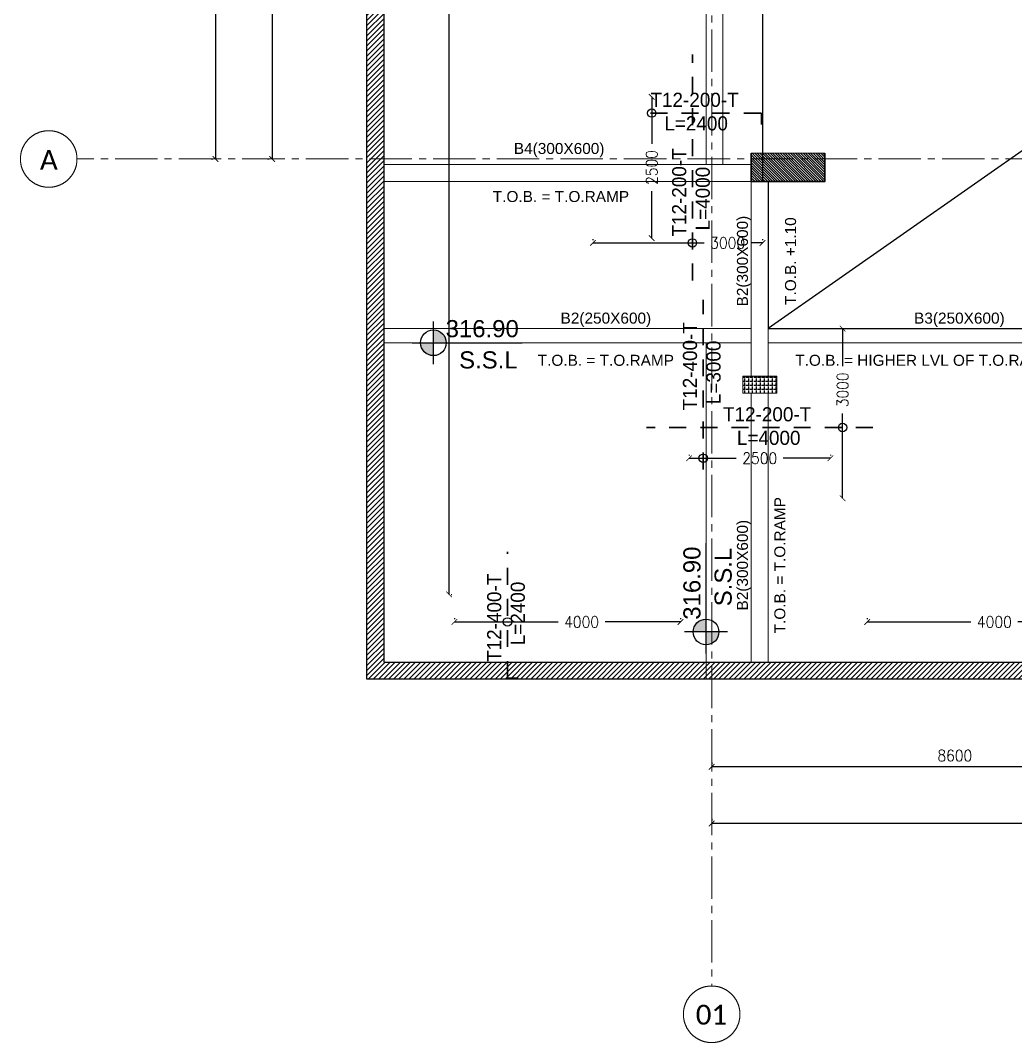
# Model space of a CAD drawing. Header units: millimetres. Extents: x -967280 to 3852, y 2833 to 1955156.
# Drawn here: x -453053 to -435454, y 571611 to 589687 of the extents above; entities that cross this region are included whole.
import ezdxf
from ezdxf.enums import TextEntityAlignment as Align

# ---------------------------------------------------------------- set-up
doc = ezdxf.new("R2010")
doc.units = ezdxf.units.MM
doc.header["$LTSCALE"] = 1000
doc.header["$PDMODE"] = 35
doc.header["$PDSIZE"] = 25
for name, pattern in [('$0$DASHED2', [0.375, 0.25, -0.125]), ('B05-FIRST FLOOR PLAN$0$DLINE', [0.55, 0.3, -0.25]), ('Columns_Structural070816$0$CENTER2', [1.125, 0.75, -0.125, 0.125, -0.125]), ('HRZN_Line-Ptrn-Sold', [9144001.0, 9144000.0, -1]), ('XREF-ST-FRAMING 1ST FLOOR$0$CENTER', [50.8, 31.75, -6.35, 6.35, -6.35]), ('XREF-ST-FRAMING 1ST FLOOR$0$HIDDEN2', [0.1875, 0.125, -0.0625])]:
    doc.linetypes.add(name, pattern=pattern)
for name, color, linetype in [('_N-DIM 3', 7, 'Continuous'), ('B05-FIRST FLOOR PLAN$0$STR_ROOF RFT$0$S-SYMB', 30, 'Continuous'), ('R.C. footing', 4, 'Continuous'), ('S - BATH Hach', 1, 'Continuous'), ('S - col hach', 1, 'Continuous'), ('S - dot', 1, 'Continuous'), ('S -Beams', 2, 'Continuous'), ('st_cir_mesh', 2, 'Continuous'), ('XREF-ST-FRAMING 1ST FLOOR$0$ST-BEAM', 4, 'XREF-ST-FRAMING 1ST FLOOR$0$HIDDEN2'), ('XREF-ST-FRAMING 1ST FLOOR$0$ST-BEAM MARK', 3, 'Continuous'), ('XREF-ST-FRAMING 1ST FLOOR$0$ST-SLAB TH. TXT', 3, 'Continuous')]:
    doc.layers.add(name, color=color, linetype=linetype)
for name, color, linetype, lineweight in [('A-AX-ATT-100', 7, 'HRZN_Line-Ptrn-Sold', 18), ('BEAMS', 3, 'HRZN_Line-Ptrn-Sold', 18), ('S - column', 6, 'Continuous', 60), ('ST-000-AXIS', 9, 'Columns_Structural070816$0$CENTER2', 9), ('ST-203-SLAB-TXT', 7, 'Continuous', 30), ('ST-206-SLAB-DIM', 1, 'Continuous', 20), ('ST-RFT-BOT', 2, '$0$DASHED2', 30), ('ST-RFT-TOP', 5, '$0$DASHED2', 30)]:
    doc.layers.add(name, color=color, linetype=linetype, lineweight=lineweight)
doc.styles.add('Arial_3', font='arial.ttf', dxfattribs={"height": 7999.15942})
doc.styles.add('B05-FIRST FLOOR PLAN$0$XS-Roof RFT$0$T25-100', font='STENCIL.shx', dxfattribs={"height": 250})
doc.styles.add('Calibri_2', font='calibri.ttf', dxfattribs={"height": 300})
doc.styles.add('TUNELNO', font='romans.shx', dxfattribs={"width": 0.9})
doc.styles.add('XREF-ST-FRAMING 1ST FLOOR$0$ROMANS-TITLE', font='ROMANS.shx', dxfattribs={"width": 0.8})
doc.styles.add('XREF-ST-FRAMING 1ST FLOOR$0$STRECTURAL', font='arial.ttf')
doc.dimstyles.new('Copy(2) of DSEC', dxfattribs={"dimtxt": 200, "dimasz": 100, "dimexe": 50, "dimexo": 80, "dimgap": 100, "dimtad": 1, "dimdec": 0, "dimrnd": 5, "dimzin": 0, "dimdsep": 46, "dimtxsty": 'TUNELNO', "dimblk": 'ARCHTICK', "dimcen": 0.09, "dimclrd": 1, "dimclre": 1, "dimclrt": 3, "dimadec": 0, "dimazin": 0, "dimtfac": 0.78125, "dimtdec": 0, "dimtix": 1, "dimtmove": 2, "dimatfit": 3, "dimldrblk": 'ARCHTICK', "dimfxl": 1, "dimtolj": 1, "dimtzin": 0, "dimarcsym": 0})

# ---------------------------------------------------------------- blocks, each defined once
blk = doc.blocks.new('A$C46269fcd new')
at = {"layer": 'S - BATH Hach', "ltscale": 30, "transparency": 33554483}
h = blk.add_hatch(dxfattribs=at)
h.set_pattern_fill('ANSI31', color=1, scale=20)
h.set_pattern_definition([(45, (643184.17, -484711.8), (-44.9012806, 44.9012806), [])])
h.paths.add_polyline_path([(47835, 35800), (47835, -9200), (-6100, -9200), (-6100, 35800), (-5800, 35800), (-5800, -8900), (47535, -8900), (47535, 35800)])
at = {"layer": 'S - col hach', "true_color": 0xcd6928}
h = blk.add_hatch(dxfattribs=at)
h.set_pattern_fill('ANGLE', color=32, scale=10, angle=90)
h.set_pattern_definition([(90, (-414260.14, -510339.72), (-69.85, 4e-15), [50.8, -19.05]), (180, (-414260.14, -510339.72), (-9e-15, -69.85), [50.8, -19.05])])
h.paths.add_polyline_path([(550, -3843), (550, -4143), (1150, -4143), (1150, -3843)])
at = {"layer": 'R.C. footing', "color": 4, "ltscale": 30}
blk.add_lwpolyline([(47835, 35800), (47835, -9200), (-6100, -9200), (-6100, 35800), (-5800, 35800), (-5800, -8900), (47535, -8900), (47535, 35800)], close=True, dxfattribs=at)
at = {"layer": 'S - column', "lineweight": 15}
blk.add_lwpolyline([(550, -3843), (550, -4143), (1150, -4143), (1150, -3843)], close=True, dxfattribs=at)
blk = doc.blocks.new('FROM FOUNDATION TO UPPER LOWER BASEMENT_COLUMNS(new2)')
at = {"layer": 'S - col hach'}
h = blk.add_hatch(dxfattribs=at)
h.set_pattern_fill('ANSI31', color=256, scale=10, angle=-90)
h.set_pattern_definition([(315, (-789353.163, 834788.448), (22.4506403, 22.4506403), [])])
h.paths.add_polyline_path([(417599, 610040), (418899, 610040), (418899, 610540), (417599, 610540)])
at = {"layer": 'S - column', "lineweight": 15}
blk.add_lwpolyline([(417599, 610040), (417599, 610540), (418899, 610540), (418899, 610040)], close=True, dxfattribs=at)
at = {"layer": 'ST-RFT-BOT', "color": 7, "linetype": 'Continuous', "ltscale": 30}
blk.add_lwpolyline([(417599, 610540), (417599, 610040), (418899, 610040), (418899, 610540)], dxfattribs=at)
blk = doc.blocks.new('XREF-ST-FRAMING 1ST FLOOR$0$A-LVL_FFL-SSL')
at = {"layer": 'XREF-ST-FRAMING 1ST FLOOR$0$ST-SLAB TH. TXT', "ltscale": 800}
h = blk.add_hatch(color=256, dxfattribs=at)
h.paths.add_polyline_path([(0, 0), (150, 0, 0.414214), (0, 150)])
h.paths.add_polyline_path([(0, -150), (0, 0), (-150, 0, 0.414214)])
at = {"layer": 'XREF-ST-FRAMING 1ST FLOOR$0$ST-SLAB TH. TXT'}
for p, q in [((0, -250), (0, 250)), ((-250, 0), (250, 0))]:
    blk.add_line(p, q, dxfattribs=at)
at = {"layer": 'XREF-ST-FRAMING 1ST FLOOR$0$ST-SLAB TH. TXT', "ltscale": 800}
blk.add_line((0, 0), (1037, 0), dxfattribs=at)
at = {"layer": 'XREF-ST-FRAMING 1ST FLOOR$0$ST-SLAB TH. TXT'}
blk.add_circle((0, 0), 150, dxfattribs=at)
at = {"layer": 'XREF-ST-FRAMING 1ST FLOOR$0$ST-SLAB TH. TXT', "ltscale": 800, "style": 'XREF-ST-FRAMING 1ST FLOOR$0$ROMANS-TITLE', "width": 0.8}
for tag, p in [('FLOOR-LEVEL-FFL', (300, 100)), ('FLOOR-LEVEL-SSL', (300, -300))]:
    blk.add_attdef(tag, p, '', height=200, dxfattribs=at)
blk = doc.blocks.new('_ArchTick')
at = {"color": 0, "linetype": 'ByBlock', "const_width": 0.15}
blk.add_lwpolyline([(-0.5, -0.5), (0.5, 0.5)], dxfattribs=at)
blk = doc.blocks.new('*D1014')
at = {"layer": 'Defpoints', "color": 0, "transparency": 16777216}
for p in [(-445516, 621537), (-445516, 579537), (-445474, 579537)]:
    blk.add_point(p, dxfattribs=at)
at = {"layer": 'ST-206-SLAB-DIM', "color": 1, "lineweight": -2, "transparency": 16777216}
for p, q in [((-445474, 621537), (-445474, 597197)), ((-445436, 621537), (-445424, 621537)), ((-445474, 579537), (-445474, 596191)), ((-445436, 579537), (-445424, 579537))]:
    blk.add_line(p, q, dxfattribs=at)
at = {"layer": 'ST-206-SLAB-DIM', "color": 1, "lineweight": -2, "transparency": 16777216, "xscale": 100, "yscale": 100, "zscale": 100}
for p, rotation in [((-445474, 621537), 90), ((-445474, 579537), 270)]:
    blk.add_blockref('_ArchTick', p, dxfattribs=dict(at, rotation=rotation))
at = {"layer": 'ST-206-SLAB-DIM', "color": 3, "transparency": 16777216, "insert": (-445474, 596694), "char_height": 200, "attachment_point": 5, "rotation": 90, "style": 'TUNELNO'}
blk.add_mtext('\\A1;42000', dxfattribs=at)
blk = doc.blocks.new('*D1062')
at = {"layer": 'Defpoints', "color": 0, "transparency": 16777216}
for p in [(-441859, 588337), (-441889, 585837), (-441859, 585837)]:
    blk.add_point(p, dxfattribs=at)
at = {"layer": 'ST-206-SLAB-DIM', "color": 1, "lineweight": -2, "transparency": 16777216}
for p, q in [((-441889, 588337), (-441889, 587505)), ((-441889, 585837), (-441889, 586670))]:
    blk.add_line(p, q, dxfattribs=at)
at = {"layer": 'ST-206-SLAB-DIM', "color": 1, "lineweight": -2, "transparency": 16777216, "xscale": 100, "yscale": 100, "zscale": 100}
for p, rotation in [((-441889, 588337), 90), ((-441889, 585837), 270)]:
    blk.add_blockref('_ArchTick', p, dxfattribs=dict(at, rotation=rotation))
at = {"layer": 'ST-206-SLAB-DIM', "color": 3, "transparency": 16777216, "insert": (-441889, 587087), "char_height": 200, "attachment_point": 5, "rotation": 90, "style": 'TUNELNO'}
blk.add_mtext('\\A1;2500', dxfattribs=at)
blk = doc.blocks.new('*D1063')
at = {"layer": 'Defpoints', "color": 0, "transparency": 16777216}
for p in [(-442929, 585737), (-439929, 585753), (-439929, 585737)]:
    blk.add_point(p, dxfattribs=at)
at = {"layer": 'ST-206-SLAB-DIM', "color": 1, "lineweight": -2, "transparency": 16777216}
for p, q in [((-442929, 585817), (-442929, 585803)), ((-442929, 585753), (-440963, 585753)), ((-439929, 585753), (-440129, 585753)), ((-439929, 585817), (-439929, 585803))]:
    blk.add_line(p, q, dxfattribs=at)
at = {"layer": 'ST-206-SLAB-DIM', "color": 1, "lineweight": -2, "transparency": 16777216, "xscale": 100, "yscale": 100, "zscale": 100, "rotation": 180}
blk.add_blockref('_ArchTick', (-442929, 585753), dxfattribs=at)
at = {"layer": 'ST-206-SLAB-DIM', "color": 1, "lineweight": -2, "transparency": 16777216, "xscale": 100, "yscale": 100, "zscale": 100}
blk.add_blockref('_ArchTick', (-439929, 585753), dxfattribs=at)
at = {"layer": 'ST-206-SLAB-DIM', "color": 3, "transparency": 16777216, "insert": (-440546, 585753), "char_height": 200, "attachment_point": 5, "style": 'TUNELNO'}
blk.add_mtext('\\A1;3000', dxfattribs=at)
blk = doc.blocks.new('*D1065')
at = {"layer": 'Defpoints', "color": 0, "transparency": 16777216}
for p in [(-438483, 584237), (-438513, 581237), (-438483, 581237)]:
    blk.add_point(p, dxfattribs=at)
at = {"layer": 'ST-206-SLAB-DIM', "color": 1, "lineweight": -2, "transparency": 16777216}
for p, q in [((-438513, 584237), (-438513, 583572)), ((-438513, 581237), (-438513, 582737))]:
    blk.add_line(p, q, dxfattribs=at)
at = {"layer": 'ST-206-SLAB-DIM', "color": 1, "lineweight": -2, "transparency": 16777216, "xscale": 100, "yscale": 100, "zscale": 100}
for p, rotation in [((-438513, 584237), 90), ((-438513, 581237), 270)]:
    blk.add_blockref('_ArchTick', p, dxfattribs=dict(at, rotation=rotation))
at = {"layer": 'ST-206-SLAB-DIM', "color": 3, "transparency": 16777216, "insert": (-438513, 583155), "char_height": 200, "attachment_point": 5, "rotation": 90, "style": 'TUNELNO'}
blk.add_mtext('\\A1;3000', dxfattribs=at)
blk = doc.blocks.new('*D1066')
at = {"layer": 'Defpoints', "color": 0, "transparency": 16777216}
for p in [(-441229, 581928), (-438729, 581945), (-438729, 581928)]:
    blk.add_point(p, dxfattribs=at)
at = {"layer": 'ST-206-SLAB-DIM', "color": 1, "lineweight": -2, "transparency": 16777216}
for p, q in [((-441229, 582008), (-441229, 581995)), ((-441229, 581945), (-440396, 581945)), ((-438729, 581945), (-439562, 581945)), ((-438729, 582008), (-438729, 581995))]:
    blk.add_line(p, q, dxfattribs=at)
at = {"layer": 'ST-206-SLAB-DIM', "color": 1, "lineweight": -2, "transparency": 16777216, "xscale": 100, "yscale": 100, "zscale": 100, "rotation": 180}
blk.add_blockref('_ArchTick', (-441229, 581945), dxfattribs=at)
at = {"layer": 'ST-206-SLAB-DIM', "color": 1, "lineweight": -2, "transparency": 16777216, "xscale": 100, "yscale": 100, "zscale": 100}
blk.add_blockref('_ArchTick', (-438729, 581945), dxfattribs=at)
at = {"layer": 'ST-206-SLAB-DIM', "color": 3, "transparency": 16777216, "insert": (-439979, 581945), "char_height": 200, "attachment_point": 5, "style": 'TUNELNO'}
blk.add_mtext('\\A1;2500', dxfattribs=at)
blk = doc.blocks.new('*D1083')
at = {"layer": 'Defpoints', "color": 0, "transparency": 16777216}
for p in [(-438079, 579034), (-434079, 579050), (-434079, 579034)]:
    blk.add_point(p, dxfattribs=at)
at = {"layer": 'ST-206-SLAB-DIM', "color": 1, "lineweight": -2, "transparency": 16777216}
for p, q in [((-438079, 579114), (-438079, 579100)), ((-438079, 579050), (-436246, 579050)), ((-434079, 579050), (-435412, 579050)), ((-434079, 579114), (-434079, 579100))]:
    blk.add_line(p, q, dxfattribs=at)
at = {"layer": 'ST-206-SLAB-DIM', "color": 1, "lineweight": -2, "transparency": 16777216, "xscale": 100, "yscale": 100, "zscale": 100, "rotation": 180}
blk.add_blockref('_ArchTick', (-438079, 579050), dxfattribs=at)
at = {"layer": 'ST-206-SLAB-DIM', "color": 1, "lineweight": -2, "transparency": 16777216, "xscale": 100, "yscale": 100, "zscale": 100}
blk.add_blockref('_ArchTick', (-434079, 579050), dxfattribs=at)
at = {"layer": 'ST-206-SLAB-DIM', "color": 3, "transparency": 16777216, "insert": (-435829, 579050), "char_height": 200, "attachment_point": 5, "style": 'TUNELNO'}
blk.add_mtext('\\A1;4000', dxfattribs=at)
blk = doc.blocks.new('*D1084')
at = {"layer": 'Defpoints', "color": 0, "transparency": 16777216}
for p in [(-445379, 579034), (-441379, 579050), (-441379, 579034)]:
    blk.add_point(p, dxfattribs=at)
at = {"layer": 'ST-206-SLAB-DIM', "color": 1, "lineweight": -2, "transparency": 16777216}
for p, q in [((-445379, 579114), (-445379, 579100)), ((-445379, 579050), (-443546, 579050)), ((-441379, 579050), (-442712, 579050)), ((-441379, 579114), (-441379, 579100))]:
    blk.add_line(p, q, dxfattribs=at)
at = {"layer": 'ST-206-SLAB-DIM', "color": 1, "lineweight": -2, "transparency": 16777216, "xscale": 100, "yscale": 100, "zscale": 100, "rotation": 180}
blk.add_blockref('_ArchTick', (-445379, 579050), dxfattribs=at)
at = {"layer": 'ST-206-SLAB-DIM', "color": 1, "lineweight": -2, "transparency": 16777216, "xscale": 100, "yscale": 100, "zscale": 100}
blk.add_blockref('_ArchTick', (-441379, 579050), dxfattribs=at)
at = {"layer": 'ST-206-SLAB-DIM', "color": 3, "transparency": 16777216, "insert": (-443129, 579050), "char_height": 200, "attachment_point": 5, "style": 'TUNELNO'}
blk.add_mtext('\\A1;4000', dxfattribs=at)
blk = doc.blocks.new('Grid - HRZN_G-Datm-Grid-Head-1554275-FIRST FLOOR FFL_1_')
at = {"layer": 'A-AX-ATT-100'}
blk.add_circle((0, 0), 5, dxfattribs=at)
blk = doc.blocks.new('*D1511')
at = {"layer": '_N-DIM 3', "color": 1, "linetype": 'Continuous', "lineweight": -2, "ltscale": 30, "transparency": 16777216}
for p, q in [((509045, 717140), (509075, 717140)), ((509125, 717140), (509125, 710440)), ((509045, 710440), (509075, 710440))]:
    blk.add_line(p, q, dxfattribs=at)
at = {"layer": 'Defpoints', "color": 0, "linetype": 'Continuous', "ltscale": 30, "transparency": 16777216}
for p in [(509125, 717140), (509125, 710440), (509125, 710440)]:
    blk.add_point(p, dxfattribs=at)
at = {"layer": '_N-DIM 3', "color": 1, "linetype": 'Continuous', "lineweight": -2, "ltscale": 30, "transparency": 16777216, "xscale": 100, "yscale": 100, "zscale": 100}
for p, rotation in [((509125, 717140), 90), ((509125, 710440), 270)]:
    blk.add_blockref('_ArchTick', p, dxfattribs=dict(at, rotation=rotation))
at = {"layer": '_N-DIM 3', "color": 3, "linetype": 'Continuous', "ltscale": 30, "transparency": 16777216, "insert": (508925, 713790), "char_height": 200, "attachment_point": 5, "rotation": 90, "style": 'TUNELNO'}
blk.add_mtext('\\A1;6700', dxfattribs=at)
blk = doc.blocks.new('*D1512')
at = {"layer": '_N-DIM 3', "color": 1, "linetype": 'Continuous', "lineweight": -2, "ltscale": 30, "transparency": 16777216}
for p, q in [((508045, 737040), (508075, 737040)), ((508125, 737040), (508125, 710440)), ((508045, 710440), (508075, 710440))]:
    blk.add_line(p, q, dxfattribs=at)
at = {"layer": 'Defpoints', "color": 0, "linetype": 'Continuous', "ltscale": 30, "transparency": 16777216}
for p in [(508125, 737040), (508125, 710440), (508125, 710440)]:
    blk.add_point(p, dxfattribs=at)
at = {"layer": '_N-DIM 3', "color": 1, "linetype": 'Continuous', "lineweight": -2, "ltscale": 30, "transparency": 16777216, "xscale": 100, "yscale": 100, "zscale": 100}
for p, rotation in [((508125, 737040), 90), ((508125, 710440), 270)]:
    blk.add_blockref('_ArchTick', p, dxfattribs=dict(at, rotation=rotation))
at = {"layer": '_N-DIM 3', "color": 3, "linetype": 'Continuous', "ltscale": 30, "transparency": 16777216, "insert": (507925, 723740), "char_height": 200, "attachment_point": 5, "rotation": 90, "style": 'TUNELNO'}
blk.add_mtext('\\A1;26600', dxfattribs=at)
blk = doc.blocks.new('*D1519')
at = {"layer": '_N-DIM 3', "color": 1, "linetype": 'Continuous', "lineweight": -2, "ltscale": 30, "transparency": 16777216}
for p, q in [((516899, 699769), (516899, 699739)), ((525499, 699769), (525499, 699739)), ((525499, 699689), (516899, 699689))]:
    blk.add_line(p, q, dxfattribs=at)
at = {"layer": 'Defpoints', "color": 0, "linetype": 'Continuous', "ltscale": 30, "transparency": 16777216}
for p in [(516899, 699689), (516899, 699689), (525499, 699689)]:
    blk.add_point(p, dxfattribs=at)
at = {"layer": '_N-DIM 3', "color": 1, "linetype": 'Continuous', "lineweight": -2, "ltscale": 30, "transparency": 16777216, "xscale": 100, "yscale": 100, "zscale": 100, "rotation": 180}
blk.add_blockref('_ArchTick', (516899, 699689), dxfattribs=at)
at = {"layer": '_N-DIM 3', "color": 1, "linetype": 'Continuous', "lineweight": -2, "ltscale": 30, "transparency": 16777216, "xscale": 100, "yscale": 100, "zscale": 100}
blk.add_blockref('_ArchTick', (525499, 699689), dxfattribs=at)
at = {"layer": '_N-DIM 3', "color": 3, "linetype": 'Continuous', "ltscale": 30, "transparency": 16777216, "insert": (521199, 699889), "char_height": 200, "attachment_point": 5, "style": 'TUNELNO'}
blk.add_mtext('\\A1;8600', dxfattribs=at)
blk = doc.blocks.new('*D1520')
at = {"layer": '_N-DIM 3', "color": 1, "linetype": 'Continuous', "lineweight": -2, "ltscale": 30, "transparency": 16777216}
for p, q in [((516899, 698769), (516899, 698739)), ((563099, 698689), (516899, 698689)), ((563099, 698769), (563099, 698739))]:
    blk.add_line(p, q, dxfattribs=at)
at = {"layer": 'Defpoints', "color": 0, "linetype": 'Continuous', "ltscale": 30, "transparency": 16777216}
for p in [(516899, 698689), (516899, 698689), (563099, 698689)]:
    blk.add_point(p, dxfattribs=at)
at = {"layer": '_N-DIM 3', "color": 1, "linetype": 'Continuous', "lineweight": -2, "ltscale": 30, "transparency": 16777216, "xscale": 100, "yscale": 100, "zscale": 100, "rotation": 180}
blk.add_blockref('_ArchTick', (516899, 698689), dxfattribs=at)
at = {"layer": '_N-DIM 3', "color": 1, "linetype": 'Continuous', "lineweight": -2, "ltscale": 30, "transparency": 16777216, "xscale": 100, "yscale": 100, "zscale": 100}
blk.add_blockref('_ArchTick', (563099, 698689), dxfattribs=at)
at = {"layer": '_N-DIM 3', "color": 3, "linetype": 'Continuous', "ltscale": 30, "transparency": 16777216, "insert": (539999, 698889), "char_height": 200, "attachment_point": 5, "style": 'TUNELNO'}
blk.add_mtext('\\A1;46200', dxfattribs=at)
blk = doc.blocks.new('AXES-00')
at = {"layer": 'ST-000-AXIS'}
for p, q in [((516898.9, 750979.6), (516898.9, 695813.8)), ((575723.2, 710439.7), (505674.3, 710439.7))]:
    blk.add_line(p, q, dxfattribs=at)
at = {"layer": 'A-AX-ATT-100', "xscale": 100.0000000000001, "yscale": 100.0000000000001, "zscale": 100.0000000000001, "rotation": 90}
blk.add_blockref('Grid - HRZN_G-Datm-Grid-Head-1554275-FIRST FLOOR FFL_1_', (505174.3, 710439.7), dxfattribs=at)
at = {"layer": 'st_cir_mesh', "xscale": 99.99999999999993, "yscale": 99.99999999999993, "zscale": 99.99999999999993, "rotation": 180}
blk.add_blockref('Grid - HRZN_G-Datm-Grid-Head-1554275-FIRST FLOOR FFL_1_', (516898.9, 695313.8), dxfattribs=at)
at = {"layer": 'A-AX-ATT-100', "linetype": 'Continuous', "lineweight": 13, "char_height": 350, "attachment_point": 1, "style": 'Calibri_2'}
for s, insert, width in [('A', (505018.7, 710601), 384.81), ('01', (516618, 695481.8), 673.417)]:
    blk.add_mtext(s, dxfattribs=dict(at, insert=insert, width=width))
at = {"layer": '_N-DIM 3', "color": 3, "linetype": 'Continuous', "ltscale": 30}
for base, p1, p2, picture, middle in [((508125, 710439.7), (508125, 737039.7), (508125, 710439.7), '*D1512', (507925, 723739.7)), ((509125, 710439.7), (509125, 717139.7), (509125, 710439.7), '*D1511', (508925, 713789.7))]:
    dim = blk.add_linear_dim(base=base, p1=p1, p2=p2, angle=90, dimstyle='Copy(2) of DSEC', dxfattribs=at)
    dim.commit()
    dim.dimension.update_dxf_attribs({"geometry": picture, "text_midpoint": middle})
for base, p1, p2, picture, middle in [((516898.9, 699688.7), (525498.9, 699688.7), (516898.9, 699688.7), '*D1519', (521198.9, 699888.7)), ((516898.9, 698688.7), (563098.9, 698688.7), (516898.9, 698688.7), '*D1520', (539998.9, 698888.7))]:
    dim = blk.add_linear_dim(base=base, p1=p1, p2=p2, dimstyle='Copy(2) of DSEC', dxfattribs=at)
    dim.commit()
    dim.dimension.update_dxf_attribs({"geometry": picture, "text_midpoint": middle})

msp = doc.modelspace()

# ---------------------------------------------------------------- linework, layer by layer
at = {"layer": 'B05-FIRST FLOOR PLAN$0$STR_ROOF RFT$0$S-SYMB'}
for centre in [(-441888.7, 588049.9), (-441169.4, 585752.8), (-438513, 582488.3), (-440978.5, 581944.5), (-444440.4, 579050.4)]:
    msp.add_circle(centre, 75, dxfattribs=at)
at = {"layer": 'BEAMS'}
for p, q in [((-440928.7, 587137.4), (-440928.7, 596487.4)), ((-440628.7, 587137.4), (-440628.7, 596487.4)), ((-446628.7, 587137.4), (-440128.7, 587137.4)), ((-446628.7, 586837.4), (-440128.7, 586837.4)), ((-440128.7, 586837.4), (-440128.7, 583394.1)), ((-439828.7, 583394.1), (-439828.7, 586837.4)), ((-446628.7, 584237.4), (-440128.7, 584237.4)), ((-439828.7, 584237.4), (-413328.7, 584237.4)), ((-446628.7, 583987.4), (-440128.7, 583987.4)), ((-440928.7, 578037.4), (-440928.7, 583987.4)), ((-439828.7, 583987.4), (-432328.7, 583987.4)), ((-440128.7, 583094.1), (-440128.7, 578337.4)), ((-439828.7, 578337.4), (-439828.7, 583094.1))]:
    msp.add_line(p, q, dxfattribs=at)
at = {"layer": 'S - dot'}
msp.add_line((-393293.7, 616837.4), (-439828.7, 584237.4), dxfattribs=at)
msp.add_line((-393293.7, 616837.4), (-439828.7, 584237.4), dxfattribs=at)
at = {"layer": 'S -Beams', "color": 6, "ltscale": 30}
msp.add_lwpolyline([(-446928.7, 623037.4), (-392993.7, 623037.4), (-392993.7, 616837.4), (-413028.7, 616837.4), (-413028.7, 613637.4), (-417228.7, 613637.4), (-417228.7, 614837.4), (-423078.7, 614837.4), (-423078.7, 612537.4), (-430728.7, 612537.4), (-430728.7, 616037.4), (-435928.7, 616037.4), (-435928.7, 614237.4), (-439928.7, 614237.4), (-439928.7, 608037.4), (-440628.7, 608037.4), (-440628.7, 593037.4), (-439928.7, 593037.4), (-439928.7, 586837.4), (-439828.7, 586837.4), (-439828.7, 584237.4), (-392993.7, 584237.4), (-392993.7, 578037.4), (-446928.7, 578037.4)], close=True, dxfattribs=at)
at = {"layer": 'ST-RFT-TOP', "linetype": 'B05-FIRST FLOOR PLAN$0$DLINE'}
for points in [[(-441169.4, 585087.4), (-441169.4, 589087.4)], [(-440978.5, 581744.1), (-440978.5, 584744.1)], [(-437978.6, 582488.3), (-441978.6, 582488.3)], [(-444250.4, 578057.4), (-444440.4, 578057.4), (-444440.4, 580287.4)]]:
    msp.add_lwpolyline(points, dxfattribs=at)
msp.add_lwpolyline([(-439948.7, 587849.9), (-439948.7, 588037.4, 0.4142136), (-439961.2, 588049.9), (-442154.1, 588049.9)], format="xyb", dxfattribs=at)

# ---------------------------------------------------------------- block references
at = {"layer": 'S - column', "color": 7, "true_color": 0xffffff}
msp.add_blockref('A$C46269fcd new', (-440828.7, 587237.4), dxfattribs=at)
at = {"layer": 'S - column'}
msp.add_blockref('FROM FOUNDATION TO UPPER LOWER BASEMENT_COLUMNS(new2)', (-857727.6, -23202.4), dxfattribs=at)
at = {"layer": 'S -Beams'}
msp.add_blockref('AXES-00', (-957727.6, -123202.4), dxfattribs=at)
at = {"layer": 'ST-203-SLAB-TXT', "linetype": 'XREF-ST-FRAMING 1ST FLOOR$0$CENTER', "ltscale": 0.25}
ref = msp.add_blockref('XREF-ST-FRAMING 1ST FLOOR$0$A-LVL_FFL-SSL', (-445749.8, 583987.4), dxfattribs=dict(at, xscale=1.51461858171163, yscale=1.51461858171163, zscale=1.51461858171163))
ref.add_attrib('FLOOR-LEVEL-FFL', '316.90', (-445533.6, 584085.6), dxfattribs={"layer": 'XREF-ST-FRAMING 1ST FLOOR$0$ST-BEAM MARK', "color": 7, "ltscale": 800, "height": 302.92, "style": 'XREF-ST-FRAMING 1ST FLOOR$0$STRECTURAL'})
ref.add_attrib('FLOOR-LEVEL-SSL', 'S.S.L', (-445295.4, 583533), dxfattribs={"layer": 'XREF-ST-FRAMING 1ST FLOOR$0$ST-BEAM', "color": 7, "ltscale": 800, "height": 302.92, "style": 'XREF-ST-FRAMING 1ST FLOOR$0$STRECTURAL'})
ref = msp.add_blockref('XREF-ST-FRAMING 1ST FLOOR$0$A-LVL_FFL-SSL', (-445749.8, 583987.4), dxfattribs=dict(at, xscale=1.51461858171163, yscale=1.51461858171163, zscale=1.51461858171163))
ref.add_attrib('FLOOR-LEVEL-FFL', '316.90', (-445533.6, 584085.6), dxfattribs={"layer": 'XREF-ST-FRAMING 1ST FLOOR$0$ST-BEAM MARK', "color": 7, "ltscale": 800, "height": 302.92, "style": 'XREF-ST-FRAMING 1ST FLOOR$0$STRECTURAL'})
ref.add_attrib('FLOOR-LEVEL-SSL', 'S.S.L', (-445295.4, 583533), dxfattribs={"layer": 'XREF-ST-FRAMING 1ST FLOOR$0$ST-BEAM', "color": 7, "ltscale": 800, "height": 302.92, "style": 'XREF-ST-FRAMING 1ST FLOOR$0$STRECTURAL'})
ref = msp.add_blockref('XREF-ST-FRAMING 1ST FLOOR$0$A-LVL_FFL-SSL', (-440928.7, 578873), dxfattribs=dict(at, xscale=1.51461858171164, yscale=1.51461858171164, zscale=1.51461858171164, rotation=90))
ref.add_attrib('FLOOR-LEVEL-FFL', '316.90', (-441026.9, 579089.3), dxfattribs={"layer": 'XREF-ST-FRAMING 1ST FLOOR$0$ST-BEAM MARK', "color": 7, "ltscale": 800, "height": 302.92, "rotation": 90, "style": 'XREF-ST-FRAMING 1ST FLOOR$0$STRECTURAL'})
ref.add_attrib('FLOOR-LEVEL-SSL', 'S.S.L', (-440474.3, 579327.4), dxfattribs={"layer": 'XREF-ST-FRAMING 1ST FLOOR$0$ST-BEAM', "color": 7, "ltscale": 800, "height": 302.92, "rotation": 90, "style": 'XREF-ST-FRAMING 1ST FLOOR$0$STRECTURAL'})
ref = msp.add_blockref('XREF-ST-FRAMING 1ST FLOOR$0$A-LVL_FFL-SSL', (-440928.7, 578873), dxfattribs=dict(at, xscale=1.51461858171164, yscale=1.51461858171164, zscale=1.51461858171164, rotation=90))
ref.add_attrib('FLOOR-LEVEL-FFL', '316.90', (-441026.9, 579089.3), dxfattribs={"layer": 'XREF-ST-FRAMING 1ST FLOOR$0$ST-BEAM MARK', "color": 7, "ltscale": 800, "height": 302.92, "rotation": 90, "style": 'XREF-ST-FRAMING 1ST FLOOR$0$STRECTURAL'})
ref.add_attrib('FLOOR-LEVEL-SSL', 'S.S.L', (-440474.3, 579327.4), dxfattribs={"layer": 'XREF-ST-FRAMING 1ST FLOOR$0$ST-BEAM', "color": 7, "ltscale": 800, "height": 302.92, "rotation": 90, "style": 'XREF-ST-FRAMING 1ST FLOOR$0$STRECTURAL'})

# ---------------------------------------------------------------- texts
at = {"layer": 'BEAMS', "style": 'Arial_3'}
for s, p in [('B4(300X600)', (-443526.2, 587267.4)), ('T.O.B. = T.O.RAMP', (-443494.6, 586417.8)), ('B2(250X600)', (-442700.1, 584267.1)), ('B3(250X600)', (-436448.1, 584267.1)), ('T.O.B. = T.O.RAMP', (-442700.1, 583521.1)), ('T.O.B. = HIGHER LVL OF T.O.RAMP OR +1.10', (-436448.1, 583521.1))]:
    msp.add_text(s, height=194.734, dxfattribs=at).set_placement(p, align=Align.BOTTOM_CENTER)
at = {"layer": 'BEAMS', "color": 1, "style": 'Arial_3'}
for s, p in [('B2(300X600)', (-440128.7, 585431.4)), ('T.O.B. +1.10', (-439278.2, 585431.4))]:
    msp.add_text(s, height=194.734, rotation=90, dxfattribs=at).set_placement(p, align=Align.BOTTOM_CENTER)
at = {"layer": 'BEAMS', "style": 'Arial_3'}
for s, p in [('T.O.B. = T.O.RAMP', (-439467.6, 580053.4)), ('B2(300X600)', (-440128.7, 580053.4))]:
    msp.add_text(s, height=194.734, rotation=90, dxfattribs=at).set_placement(p, align=Align.BOTTOM_CENTER)
at = {"layer": 'ST-203-SLAB-TXT', "style": 'B05-FIRST FLOOR PLAN$0$XS-Roof RFT$0$T25-100'}
for s, p in [('T12-200-T', (-441912.1, 588159.2)), ('L=2400', (-441666.2, 587742.5)), ('T12-200-T', (-440628.6, 582597.6)), ('L=4000', (-440382.8, 582180.9))]:
    msp.add_text(s, height=250, dxfattribs=at).set_placement(p)
for s, p in [('T12-200-T', (-441278.6, 585865.1)), ('L=4000', (-440862, 585974.5)), ('T12-400-T', (-441087.8, 582791.6)), ('L=3000', (-440671.1, 582901)), ('T12-400-T', (-444549.6, 578342.9)), ('L=2400', (-444133, 578637.3))]:
    msp.add_text(s, height=250, rotation=90, dxfattribs=at).set_placement(p)

# ---------------------------------------------------------------- dimensions: what is measured, and where the dimension line sits
at = {"layer": 'ST-206-SLAB-DIM'}
for base, p1, p2, angle, picture, middle in [((-445474.4, 579537.4), (-445516.4, 621537.4), (-445516.4, 579537.4), 270, '*D1014', (-445474.4, 596694)), ((-441888.8, 585837.4), (-441858.8, 588337.4), (-441858.8, 585837.4), 270, '*D1062', (-441888.8, 587087.4)), ((-439928.7, 585752.8), (-442928.7, 585736.6), (-439928.7, 585736.6), 0, '*D1063', (-440546.3, 585752.8)), ((-438513.1, 581237.4), (-438483.1, 584237.4), (-438483.1, 581237.4), 270, '*D1065', (-438513.1, 583154.5)), ((-438728.7, 581944.5), (-441228.7, 581928.3), (-438728.7, 581928.3), 0, '*D1066', (-439978.7, 581944.5)), ((-441378.7, 579050.4), (-445378.7, 579034.2), (-441378.7, 579034.2), 0, '*D1084', (-443128.7, 579050.4)), ((-434078.7, 579050.4), (-438078.7, 579034.2), (-434078.7, 579034.2), 0, '*D1083', (-435828.7, 579050.4))]:
    dim = msp.add_linear_dim(base=base, p1=p1, p2=p2, angle=angle, dimstyle='Copy(2) of DSEC', dxfattribs=at)
    dim.commit()
    dim.dimension.update_dxf_attribs({"geometry": picture, "text_midpoint": middle, "dimtype": 161})

doc.saveas('drawing.dxf')
